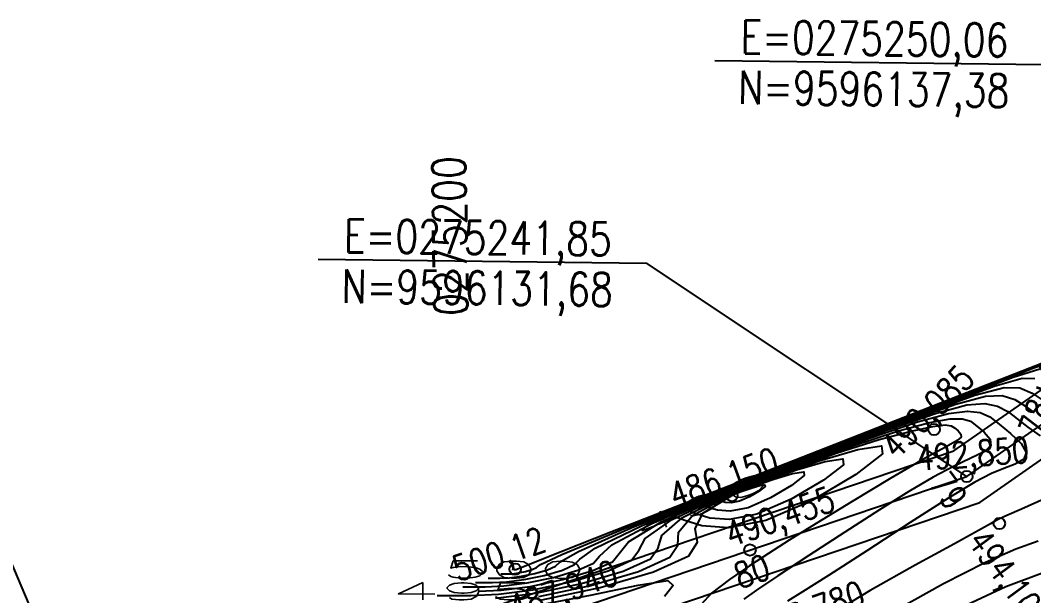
# Model space of a CAD drawing. Header units: millimetres. Extents: x 276147 to 291056, y 9594849 to 9609891.
# Drawn here: x 283444.2 to 283532.8, y 9603775.2 to 9603825.5 of the extents above; entities that cross this region are included whole.
import ezdxf
from ezdxf.enums import TextEntityAlignment as Align

# ---------------------------------------------------------------- set-up
doc = ezdxf.new("R2010")
doc.units = ezdxf.units.MM
doc.header["$LTSCALE"] = 10
doc.linetypes.add('CONTINUO', pattern=[0])
for name, color, linetype in [('Curvas mestras', 30, 'Continuous'), ('Curvas simples', 9, 'Continuous'), ('Curvas texto', 2, 'Continuous'), ('LINHA02', 8, 'Continuous'), ('TEXTO-PAPEL', 7, 'Continuous'), ('TEXTO02', 3, 'Continuous'), ('Top_malha_coord', 8, 'Continuous')]:
    doc.layers.add(name, color=color, linetype=linetype)
doc.styles.add('ROMANS', font='romans.shx', dxfattribs={"width": 0.8, "height": 4})
doc.styles.add('SIMPLEX', font='simplex', dxfattribs={"height": 0.2})

# ---------------------------------------------------------------- blocks, each defined once
blk = doc.blocks.new('Curvas')
at = {"layer": 'Curvas mestras', "linetype": 'CONTINUO'}
for points in [[(275202.322057, 9596123.542611, 500), (275202.369217, 9596123.545158, 500), (275202.428575, 9596123.55276, 500), (275202.495709, 9596123.566963, 500), (275202.557247, 9596123.58505, 500), (275202.597579, 9596123.603237, 500), (275202.909475, 9596123.73698, 500), (275205.019216, 9596124.578684, 500), (275210.761461, 9596126.839994, 500), (275221.058255, 9596130.87694, 500), (275233.181184, 9596135.62311, 500), (275243.489222, 9596139.656476, 500), (275249.251283, 9596141.910563, 500)], [(275199.157767, 9596121.651416, 495), (275201.169927, 9596121.760082, 495), (275203.702551, 9596122.084443, 495), (275206.566924, 9596122.690429, 495), (275209.19252, 9596123.462112, 495), (275210.913364, 9596124.238097, 495), (275211.479708, 9596124.959358, 495), (275212.306718, 9596125.976352, 495), (275215.225792, 9596127.741906, 495), (275221.379608, 9596130.497458, 495), (275229.155976, 9596133.638902, 495), (275236.253988, 9596136.350744, 495), (275240.909835, 9596138.002265, 495), (275243.508102, 9596138.701843, 495), (275244.970475, 9596138.74263, 495), (275246.070855, 9596138.394928, 495), (275246.992021, 9596137.83763, 495), (275247.768967, 9596137.22678, 495)], [(275248.107924, 9596126.035405, 495), (275246.161774, 9596125.324985, 495), (275243.504577, 9596124.161772, 495), (275239.834321, 9596122.317936, 495), (275235.816823, 9596120.06523, 495)], [(275220.882012, 9596130.091679, 490), (275221.315788, 9596130.260683, 490), (275225.069348, 9596131.669417, 490), (275228.973248, 9596133.034328, 490), (275232.33503, 9596134.036084, 490), (275234.425557, 9596134.35267, 490), (275234.506518, 9596133.661401, 490), (275232.172367, 9596131.843653, 490), (275228.348618, 9596129.597055, 490), (275224.293546, 9596127.823294, 490), (275221.039605, 9596127.182137, 490), (275218.715954, 9596127.365664, 490), (275217.225926, 9596127.82403, 490), (275216.448025, 9596128.114312, 490), (275216.16143, 9596128.221257, 490), (275216.120488, 9596128.236535, 490)], [(275216.120488, 9596128.236535, 490), (275216.554264, 9596128.405539, 490)], [(275204.244331, 9596120.409548, 490), (275208.989992, 9596121.30125, 490), (275213.137442, 9596122.198946, 490), (275215.73221, 9596122.599833, 490), (275216.197013, 9596122.162291, 490), (275215.463311, 9596121.189437, 490)]]:
    blk.add_polyline3d(points, dxfattribs=at)
at = {"layer": 'Curvas simples', "linetype": 'CONTINUO'}
for points in [[(275201.151311, 9596123.165746, 499), (275201.689199, 9596123.164372, 499), (275202.129359, 9596123.188143, 499), (275202.683371, 9596123.259097, 499), (275203.309952, 9596123.391656, 499), (275203.884301, 9596123.560462, 499), (275204.260736, 9596123.730209, 499), (275204.623522, 9596123.981455, 499), (275206.476717, 9596124.858218, 499), (275211.654328, 9596127.020376, 499), (275221.122526, 9596130.801044, 499), (275232.376143, 9596135.226268, 499), (275242.042175, 9596138.99533, 499), (275247.585022, 9596141.1272, 499), (275249.818684, 9596141.919607, 499)], [(275200.038195, 9596122.788733, 498), (275201.056341, 9596122.786133, 498), (275201.889501, 9596122.831128, 498), (275202.938166, 9596122.965433, 498), (275204.124195, 9596123.21635, 498), (275205.211356, 9596123.535875, 498), (275205.923893, 9596123.857181, 498), (275206.337568, 9596124.225931, 498), (275207.934217, 9596125.137751, 498), (275212.547194, 9596127.200759, 498), (275221.186796, 9596130.725148, 498), (275231.571101, 9596134.829427, 498), (275240.595129, 9596138.334184, 498), (275245.918761, 9596140.343836, 498), (275248.261324, 9596141.09813, 498)], [(275198.92508, 9596122.411721, 497), (275200.423483, 9596122.407894, 497), (275201.649643, 9596122.474113, 497), (275203.192961, 9596122.67177, 497), (275204.938438, 9596123.041043, 497), (275206.538411, 9596123.511287, 497), (275207.58705, 9596123.984153, 497), (275208.051615, 9596124.470407, 497), (275209.391717, 9596125.417285, 497), (275213.44006, 9596127.381141, 497), (275221.251067, 9596130.649251, 497), (275230.766059, 9596134.432585, 497), (275239.148082, 9596137.673037, 497), (275244.2525, 9596139.560473, 497), (275246.703963, 9596140.276652, 497), (275247.819443, 9596140.251307, 497)], [(275197.811964, 9596122.034708, 496), (275199.790625, 9596122.029655, 496), (275201.409785, 9596122.117097, 496), (275203.447756, 9596122.378106, 496), (275205.752681, 9596122.865736, 496), (275207.865465, 9596123.4867, 496), (275209.250207, 9596124.111125, 496), (275209.765661, 9596124.714882, 496), (275210.849218, 9596125.696819, 496), (275214.332926, 9596127.561524, 496), (275221.315337, 9596130.573355, 496), (275229.961017, 9596134.035744, 496), (275237.701035, 9596137.011891, 496), (275242.584691, 9596138.778409, 496), (275245.134225, 9596139.46557, 496), (275246.490109, 9596139.417057, 496), (275247.587633, 9596138.956307, 496), (275248.541355, 9596138.325774, 496)], [(275248.623191, 9596123.291528, 496), (275245.280895, 9596122.041588, 496), (275241.469999, 9596120.270069, 496)], [(275200.690211, 9596121.046052, 493), (275204.212142, 9596121.497116, 493), (275208.19541, 9596122.339816, 493), (275211.84663, 9596123.412937, 493), (275214.239678, 9596124.49204, 493), (275214.907801, 9596125.448309, 493), (275215.221719, 9596126.53542, 493), (275217.011524, 9596128.102671, 493), (275221.508149, 9596130.345665, 493), (275227.545892, 9596132.845219, 493), (275233.359894, 9596135.028451, 493), (275237.560121, 9596136.449976, 493), (275240.255856, 9596137.174388, 493), (275241.931205, 9596137.393777, 493), (275243.034225, 9596137.274572, 493), (275243.868756, 9596136.880561, 493), (275244.702586, 9596136.249875, 493), (275245.699552, 9596135.438106, 493), (275246.607686, 9596134.570704, 493), (275247.07107, 9596133.790583, 493), (275246.840088, 9596133.202812, 493), (275246.09032, 9596132.761085, 493), (275245.103647, 9596132.381252, 493), (275244.041436, 9596131.943424, 493), (275242.582985, 9596131.184761, 493), (275240.287079, 9596129.806685, 493), (275236.928267, 9596127.66071, 493), (275233.144152, 9596125.198736, 493), (275229.788104, 9596123.022752, 493), (275227.516164, 9596121.591487, 493), (275226.195053, 9596120.790603, 493)], [(275195.585733, 9596121.280683, 494), (275198.524908, 9596121.273177, 494), (275200.930069, 9596121.403067, 494), (275203.957347, 9596121.790779, 494), (275207.381167, 9596122.515122, 494), (275210.519575, 9596123.437525, 494), (275212.576521, 9596124.365068, 494), (275213.193754, 9596125.203834, 494), (275213.764219, 9596126.255886, 494), (275216.118658, 9596127.922289, 494), (275221.443879, 9596130.421562, 494), (275228.350934, 9596133.242061, 494), (275234.806941, 9596135.689598, 494), (275239.234978, 9596137.226121, 494), (275241.881979, 9596137.938116, 494), (275243.45084, 9596138.068204, 494), (275244.554077, 9596137.833548, 494), (275245.442686, 9596137.349486, 494), (275246.277282, 9596136.705893, 494), (275247.200681, 9596135.983202, 494), (275248.284496, 9596135.224049, 494)], [(275248.673535, 9596129.738466, 494), (275246.636067, 9596128.831304, 494), (275245.371889, 9596128.283448, 494), (275244.736457, 9596127.995593, 494), (275244.380267, 9596127.805858, 494), (275243.928028, 9596127.536878, 494), (275242.901306, 9596126.949348, 494), (275240.795882, 9596125.78848, 494), (275237.368737, 9596123.92344, 494), (275233.421658, 9596121.719223, 494), (275230.017632, 9596119.664778, 494)], [(275204.466937, 9596121.203452, 492), (275209.009653, 9596122.164509, 492), (275213.173684, 9596123.38835, 492), (275215.902835, 9596124.619012, 492), (275216.621847, 9596125.692785, 492), (275216.679219, 9596126.814953, 492), (275217.90439, 9596128.283053, 492), (275221.57242, 9596130.269769, 492), (275226.740851, 9596132.448378, 492), (275231.912847, 9596134.367305, 492), (275235.885265, 9596135.673832, 492), (275238.629732, 9596136.410661, 492), (275240.411571, 9596136.71935, 492), (275241.500367, 9596136.72654, 492), (275242.182778, 9596136.499196, 492), (275242.749726, 9596136.089369, 492), (275243.392439, 9596135.552181, 492), (275243.903353, 9596134.955054, 492), (275243.975206, 9596134.368481, 492), (275243.382686, 9596133.832938, 492), (275242.228278, 9596133.268811, 492), (275240.696416, 9596132.566466, 492), (275238.918647, 9596131.625152, 492), (275236.814982, 9596130.379639, 492), (275234.252546, 9596128.773578, 492), (275231.20529, 9596126.816694, 492), (275228.074462, 9596124.783005, 492), (275225.368139, 9596123.012602, 492), (275223.485421, 9596121.765122, 492), (275222.389516, 9596120.978386, 492)], [(275204.721732, 9596120.909789, 491), (275209.823895, 9596121.989202, 491), (275214.500739, 9596123.363762, 491), (275217.565992, 9596124.745984, 491), (275218.335894, 9596125.937261, 491), (275218.13672, 9596127.094487, 491), (275218.797256, 9596128.463436, 491), (275221.63669, 9596130.193873, 491), (275225.935809, 9596132.051536, 491), (275230.4658, 9596133.706158, 491), (275234.210408, 9596134.897687, 491), (275237.003609, 9596135.646934, 491), (275238.891936, 9596136.044924, 491), (275239.966508, 9596136.178508, 491), (275240.496799, 9596136.117831, 491), (275240.796867, 9596135.928863, 491), (275241.103959, 9596135.672191, 491), (275241.348077, 9596135.38688, 491), (275241.382409, 9596135.106611, 491), (275241.038001, 9596134.813613, 491), (275240.057331, 9596134.284287, 491), (275238.160735, 9596133.243577, 491), (275235.235797, 9596131.537638, 491), (275231.839094, 9596129.497451, 491), (275228.694455, 9596127.575205, 491), (275226.33605, 9596126.105714, 491), (275224.539424, 9596124.954279, 491), (275222.890466, 9596123.868827, 491), (275221.121678, 9596122.67188, 491), (275219.552014, 9596121.484354, 491), (275218.647041, 9596120.501761, 491)]]:
    blk.add_polyline3d(points, dxfattribs=at)
for points in [[(275217.476465, 9596128.695877, 489), (275221.322336, 9596130.194272, 489), (275224.100946, 9596131.237101, 489), (275226.990846, 9596132.24749, 489), (275229.479438, 9596132.989049, 489), (275231.026971, 9596133.223405, 489), (275231.086903, 9596132.711686, 489), (275229.359025, 9596131.366081, 489), (275226.528457, 9596129.703015, 489), (275223.526651, 9596128.389971, 489), (275221.117889, 9596127.915348, 489), (275219.397784, 9596128.051206, 489), (275218.294776, 9596128.390516, 489), (275217.718928, 9596128.6054, 489), (275217.506773, 9596128.684567, 489), (275217.476465, 9596128.695877, 489)], [(275218.832442, 9596129.155218, 488), (275221.328885, 9596130.127861, 488), (275223.132544, 9596130.804785, 488), (275225.008444, 9596131.460651, 488), (275226.623846, 9596131.942014, 488), (275227.628385, 9596132.09414, 488), (275227.667288, 9596131.761972, 488), (275226.545683, 9596130.888509, 488), (275224.708297, 9596129.808974, 488), (275222.759756, 9596128.956648, 488), (275221.196174, 9596128.648559, 488), (275220.079614, 9596128.736748, 488), (275219.363627, 9596128.957002, 488), (275218.98983, 9596129.096487, 488), (275218.852116, 9596129.147877, 488), (275218.832442, 9596129.155218, 488)], [(275220.188419, 9596129.61456, 487), (275221.335434, 9596130.061449, 487), (275222.164142, 9596130.372469, 487), (275223.026042, 9596130.673813, 487), (275223.768253, 9596130.89498, 487), (275224.229798, 9596130.964875, 487), (275224.247673, 9596130.812257, 487), (275223.732341, 9596130.410936, 487), (275222.888136, 9596129.914934, 487), (275221.992861, 9596129.523325, 487), (275221.274458, 9596129.381771, 487), (275220.761444, 9596129.422289, 487), (275220.432477, 9596129.523487, 487), (275220.260733, 9596129.587575, 487), (275220.197459, 9596129.611187, 487), (275220.188419, 9596129.61456, 487)]]:
    blk.add_polyline3d(points, close=True, dxfattribs=at)
at = {"layer": 'Curvas texto', "style": 'SIMPLEX', "width": 3.299405}
for s, rotation, p, p2 in [('490', 21.2864469, (275213.061384, 9596126.239761, 490), (275224.919438, 9596130.859792, 490)), ('500', 359.85367503, (275195.928208, 9596122.808938, 500), (275208.654444, 9596122.776437, 500)), ('495', 359.85367503, (275191.563274, 9596120.920809, 495), (275204.28951, 9596120.888308, 495))]:
    blk.add_text(s, height=1.5, rotation=rotation, dxfattribs=at).set_placement(p, p2, align=Align.FIT)
blk = doc.blocks.new('est 1')
at = {"layer": 'LINHA02'}
for p, q in [((267842.216, 9592946.621), (267870.924, 9592946.263)), ((267807.557, 9592929.249), (267836.265, 9592928.891)), ((267864.244, 9592910.268), (267836.265, 9592928.891)), ((267778.162, 9592908.781), (267788.472, 9592884.603))]:
    blk.add_line(p, q, dxfattribs=at)
at = {"layer": 'TEXTO-PAPEL', "color": 7, "linetype": 'Continuous'}
for p, q in [((267864.244, 9592910.268), (267872.456, 9592915.974)), ((267788.472, 9592884.603), (267864.244, 9592910.268))]:
    blk.add_line(p, q, dxfattribs=at)
for centre in [(267861.39, 9592914.374), (267864.244, 9592910.268), (267843.722, 9592908.596), (267867.097, 9592906.162), (267845.301, 9592903.852), (267824.779, 9592902.18)]:
    blk.add_circle(centre, 0.5, dxfattribs=at)
at = {"layer": 'Top_malha_coord', "color": 6}
for p, q in [((267863.107, 9592912.522), (267872.019, 9592918.715)), ((267787.055, 9592886.763), (267863.107, 9592912.522)), ((267865.38, 9592908.013), (267872.892, 9592913.233)), ((267789.888, 9592882.444), (267865.38, 9592908.013))]:
    blk.add_line(p, q, dxfattribs=at)
blk.add_blockref('Curvas', (-7377.619, -3221.409), dxfattribs=at)
at = {"style": 'ROMANS', "width": 0.8}
for s, height, rotation, p in [('E=0275250,06', 2.90457, 359.26172, (267844.508, 9592950.127)), ('N=9596137,38', 2.90457, 359.26172, (267844.298, 9592945.72)), ('0275200', 2.9046, 90.83603, (267817.728, 9592924.287)), ('E=0275241,85', 2.90457, 359.26172, (267809.849, 9592932.755)), ('N=9596131,68', 2.90457, 359.26172, (267809.639, 9592928.348))]:
    blk.add_text(s, height=height, rotation=rotation, dxfattribs=at).set_placement(p, align=Align.TOP_LEFT)
at = {"layer": 'TEXTO02', "style": 'ROMANS', "width": 0.8}
for s, rotation, p in [('78+10', 71.54695, (267868.768, 9592914.38)), ('490,085', 44.92498, (267856.548, 9592913.248)), ('492,850', 4.28296, (267859.783, 9592912.995)), ('486,150', 19.49109, (267838.003, 9592909.567)), ('79', 306.16747, (267862.645, 9592910.914)), ('490,455', 19.49109, (267842.905, 9592906.16)), ('500,12', 19.49109, (267819.06, 9592903.151)), ('494,101', 306.16747, (267865.994, 9592905.897)), ('487,940', 19.49109, (267823.962, 9592899.744)), ('80', 19.49109, (267843.674, 9592902.523)), ('492,780', 19.49109, (267845.54, 9592897.931))]:
    blk.add_text(s, height=2.2072, rotation=rotation, dxfattribs=at).set_placement(p, align=Align.TOP_LEFT)

msp = doc.modelspace()

# ---------------------------------------------------------------- block references
at = {"layer": 'Top_malha_coord', "color": 7}
msp.add_blockref('est 1', (15662.706, 10875.351), dxfattribs=at)

doc.saveas('drawing.dxf')
